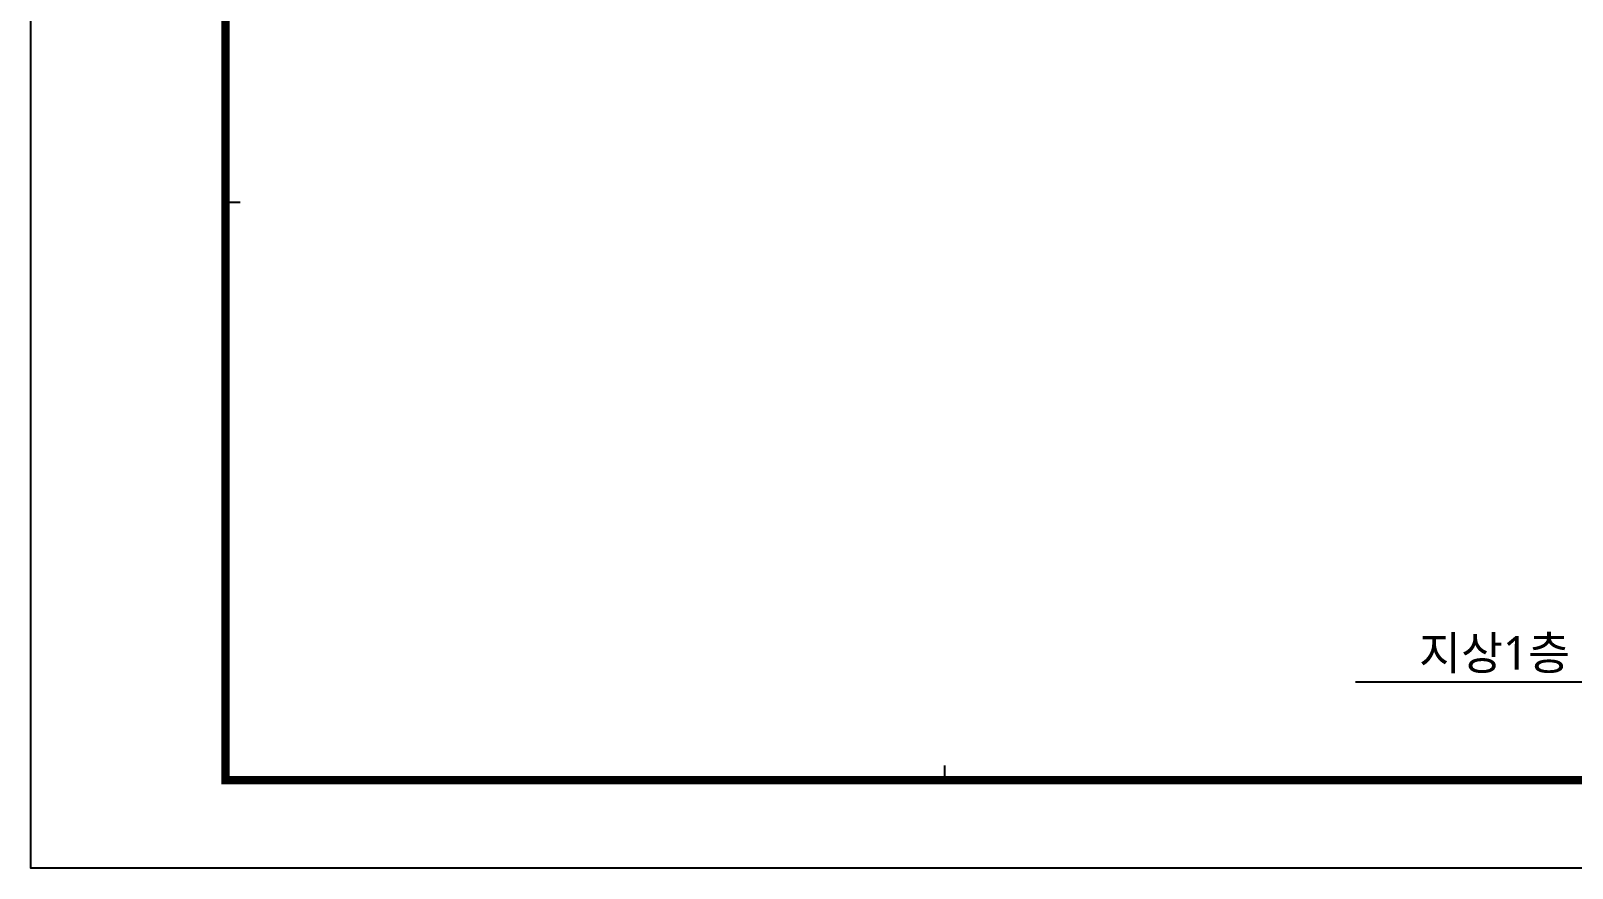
# Model space of a CAD drawing. Header units: millimetres. Extents: x -168200 to 336400, y -118800 to 0.
# Drawn here: x 0 to 73600, y -118800 to -78814 of the extents above; entities that cross this region are included whole.
import ezdxf
from ezdxf.enums import TextEntityAlignment as Align

# ---------------------------------------------------------------- set-up
doc = ezdxf.new("R2010")
doc.units = ezdxf.units.MM
doc.header["$LTSCALE"] = 2000
for name, color, linetype in [('S', 4, 'Continuous'), ('SHT', 5, 'Continuous'), ('TIT', 2, 'Continuous')]:
    doc.layers.add(name, color=color, linetype=linetype)
doc.styles.add('GHS', font='malgun.ttf')

# ---------------------------------------------------------------- blocks, each defined once
blk = doc.blocks.new('XR-FORM-ET', base_point=(461, 408))
at = {"layer": 'SHT', "color": 171}
for p, q in [((9300, 31800), (10000, 31800)), ((43650, 4200), (43650, 4900))]:
    blk.add_line(p, q, dxfattribs=at)
at = {"layer": 'SHT'}
blk.add_lwpolyline([(0, 118800), (168200, 118800), (168200, 0), (0, 0)], close=True, dxfattribs=at)
at = {"layer": 'SHT', "const_width": 400}
blk.add_lwpolyline([(9300, 114600), (163900, 114600), (163900, 4200), (9300, 4200)], close=True, dxfattribs=at)

msp = doc.modelspace()

# ---------------------------------------------------------------- linework, layer by layer
at = {"layer": 'TIT'}
msp.add_line((63253.8, -109900), (92746.2, -109900), dxfattribs=at)

# ---------------------------------------------------------------- block references
at = {"layer": 'S'}
msp.add_blockref('XR-FORM-ET', (461, -118391.6), dxfattribs=at)

# ---------------------------------------------------------------- texts
at = {"layer": 'TIT', "style": 'GHS'}
msp.add_text('지상1층 정보통신설비 평면도', height=1600, dxfattribs=at).set_placement((92654.3, -108520.3), align=Align.MIDDLE_RIGHT)

doc.saveas('drawing.dxf')
